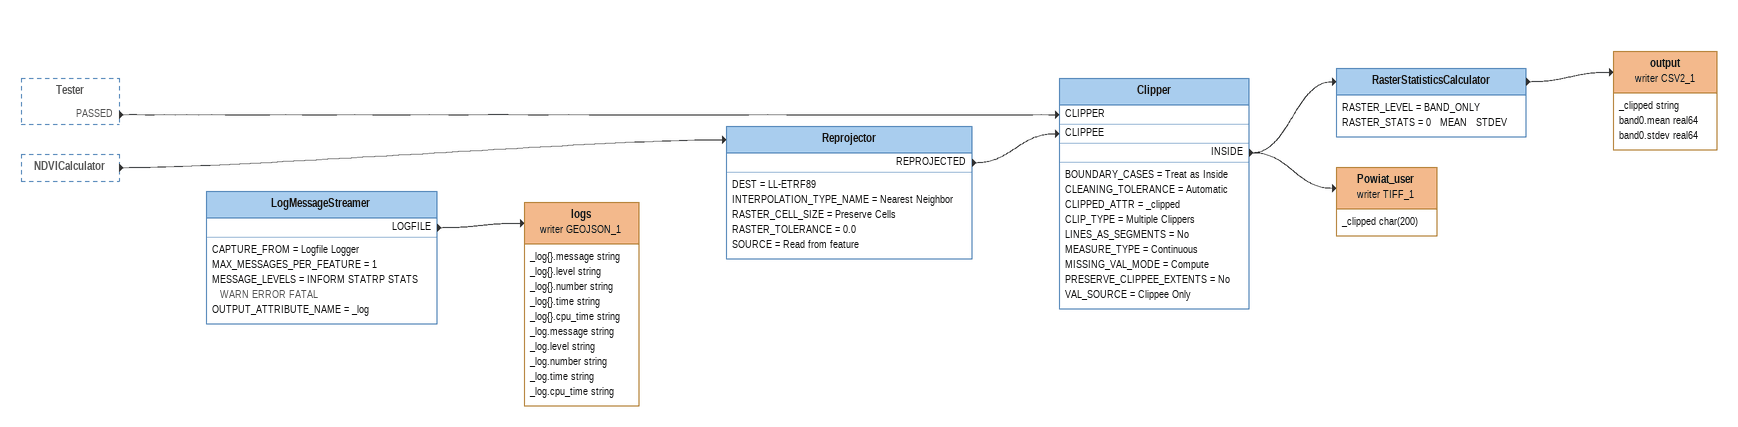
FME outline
Tester [outside]
    PASSED -> Clipper [CLIPPER]
NDVICalculator [outside]
    -> Reprojector
Reprojector
    DEST = LL-ETRF89
    INTERPOLATION_TYPE_NAME = Nearest Neighbor
    RASTER_CELL_SIZE = Preserve Cells
    RASTER_TOLERANCE = 0.0
    SOURCE = Read from feature
    REPROJECTED -> Clipper [CLIPPEE]
Clipper
    BOUNDARY_CASES = Treat as Inside
    CLEANING_TOLERANCE = Automatic
    CLIPPED_ATTR = _clipped
    CLIP_TYPE = Multiple Clippers
    LINES_AS_SEGMENTS = No
    MEASURE_TYPE = Continuous
    MISSING_VAL_MODE = Compute
    PRESERVE_CLIPPEE_EXTENTS = No
    VAL_SOURCE = Clippee Only
    INSIDE -> RasterStatisticsCalculator
    INSIDE -> Powiat_user (writer TIFF_1)
RasterStatisticsCalculator
    RASTER_LEVEL = BAND_ONLY
    RASTER_STATS = 0   MEAN   STDEV
    -> output (writer CSV2_1)
output (writer CSV2_1)
    attributes: _clipped string, band0.mean real64, band0.stdev real64
Powiat_user (writer TIFF_1)
    attributes: _clipped char(200)
LogMessageStreamer
    CAPTURE_FROM = Logfile Logger
    MAX_MESSAGES_PER_FEATURE = 1
    MESSAGE_LEVELS = INFORM STATRP STATS WARN ERROR FATAL
    OUTPUT_ATTRIBUTE_NAME = _log
    LOGFILE -> logs (writer GEOJSON_1)
logs (writer GEOJSON_1)
    attributes: _log{}.message string, _log{}.level string, _log{}.number string, _log{}.time string, _log{}.cpu_time string, _log.message string, _log.level string, _log.number string, _log.time string, _log.cpu_time string
